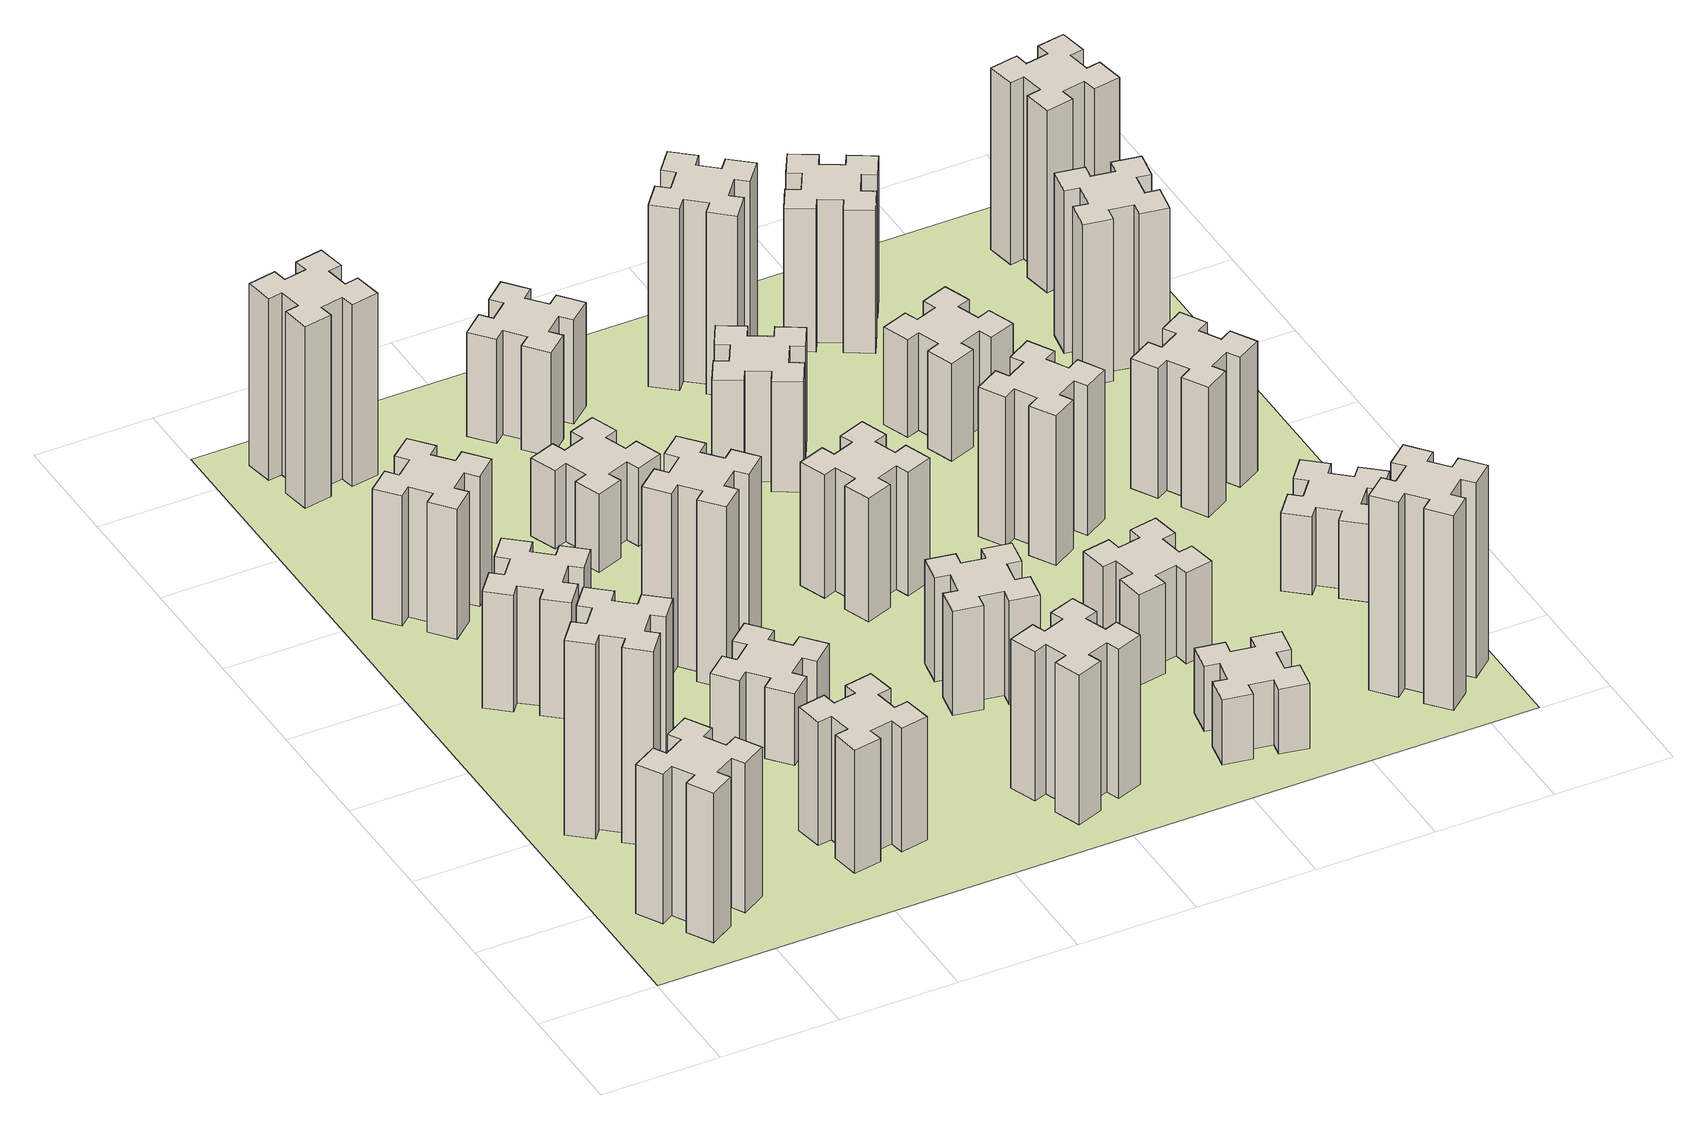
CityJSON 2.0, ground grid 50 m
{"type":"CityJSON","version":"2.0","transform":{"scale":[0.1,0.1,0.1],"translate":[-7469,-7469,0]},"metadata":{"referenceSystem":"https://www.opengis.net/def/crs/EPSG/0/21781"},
"CityObjects":{
"building1":{"type":"Building","attributes":{"class":"1000","function":"1000","usage":"1000","yearOfConstruction":2016,"roofType":"1000","measuredHeight":69,"storeysAboveGround":30,"storeysBelowGround":0},"geometry":[{"type":"Solid","lod":"1","boundaries":[[[[0,1,2,3,4,5,6,7,8,9,10,11,12,13,14,15,16,17,18,19]],[[17,16,20,21]],[[16,15,22,20]],[[15,14,23,22]],[[14,13,24,23]],[[13,12,25,24]],[[12,11,26,25]],[[11,10,27,26]],[[10,9,28,27]],[[9,8,29,28]],[[8,7,30,29]],[[7,6,31,30]],[[6,5,32,31]],[[5,4,33,32]],[[4,3,34,33]],[[3,2,35,34]],[[2,1,36,35]],[[1,0,37,36]],[[0,19,38,37]],[[19,18,39,38]],[[18,17,21,39]],[[24,25,26,27,28,29,30,31,32,33,34,35,36,37,38,39,21,20,22,23]]]]}]},
"building2":{"type":"Building","attributes":{"class":"1000","function":"1000","usage":"1000","yearOfConstruction":2016,"roofType":"1000","measuredHeight":90,"storeysAboveGround":30,"storeysBelowGround":0},"geometry":[{"type":"Solid","lod":"1","boundaries":[[[[40,41,42,43,44,45,46,47,48,49,50,51,52,53,54,55,56,57,58,59]],[[57,56,60,61]],[[56,55,62,60]],[[55,54,63,62]],[[54,53,64,63]],[[53,52,65,64]],[[52,51,66,65]],[[51,50,67,66]],[[50,49,68,67]],[[49,48,69,68]],[[48,47,70,69]],[[47,46,71,70]],[[46,45,72,71]],[[45,44,73,72]],[[44,43,74,73]],[[43,42,75,74]],[[42,41,76,75]],[[41,40,77,76]],[[40,59,78,77]],[[59,58,79,78]],[[58,57,61,79]],[[64,65,66,67,68,69,70,71,72,73,74,75,76,77,78,79,61,60,62,63]]]]}]},
"building3":{"type":"Building","attributes":{"class":"1000","function":"1000","usage":"1000","yearOfConstruction":2016,"roofType":"1000","measuredHeight":54,"storeysAboveGround":30,"storeysBelowGround":0},"geometry":[{"type":"Solid","lod":"1","boundaries":[[[[80,81,82,83,84,85,86,87,88,89,90,91,92,93,94,95,96,97,98,99]],[[97,96,100,101]],[[96,95,102,100]],[[95,94,103,102]],[[94,93,104,103]],[[93,92,105,104]],[[92,91,106,105]],[[91,90,107,106]],[[90,89,108,107]],[[89,88,109,108]],[[88,87,110,109]],[[87,86,111,110]],[[86,85,112,111]],[[85,84,113,112]],[[84,83,114,113]],[[83,82,115,114]],[[82,81,116,115]],[[81,80,117,116]],[[80,99,118,117]],[[99,98,119,118]],[[98,97,101,119]],[[104,105,106,107,108,109,110,111,112,113,114,115,116,117,118,119,101,100,102,103]]]]}]},
"building4":{"type":"Building","attributes":{"class":"1000","function":"1000","usage":"1000","yearOfConstruction":2016,"roofType":"1000","measuredHeight":60,"storeysAboveGround":30,"storeysBelowGround":0},"geometry":[{"type":"Solid","lod":"1","boundaries":[[[[120,121,122,123,124,125,126,127,128,129,130,131,132,133,134,135,136,137,138,139]],[[137,136,140,141]],[[136,135,142,140]],[[135,134,143,142]],[[134,133,144,143]],[[133,132,145,144]],[[132,131,146,145]],[[131,130,147,146]],[[130,129,148,147]],[[129,128,149,148]],[[128,127,150,149]],[[127,126,151,150]],[[126,125,152,151]],[[125,124,153,152]],[[124,123,154,153]],[[123,122,155,154]],[[122,121,156,155]],[[121,120,157,156]],[[120,139,158,157]],[[139,138,159,158]],[[138,137,141,159]],[[144,145,146,147,148,149,150,151,152,153,154,155,156,157,158,159,141,140,142,143]]]]}]},
"building5":{"type":"Building","attributes":{"class":"1000","function":"1000","usage":"1000","yearOfConstruction":2016,"roofType":"1000","measuredHeight":57,"storeysAboveGround":30,"storeysBelowGround":0},"geometry":[{"type":"Solid","lod":"1","boundaries":[[[[160,161,162,163,164,165,166,167,168,169,170,171,172,173,174,175,176,177,178,179]],[[177,176,180,181]],[[176,175,182,180]],[[175,174,183,182]],[[174,173,184,183]],[[173,172,185,184]],[[172,171,186,185]],[[171,170,187,186]],[[170,169,188,187]],[[169,168,189,188]],[[168,167,190,189]],[[167,166,191,190]],[[166,165,192,191]],[[165,164,193,192]],[[164,163,194,193]],[[163,162,195,194]],[[162,161,196,195]],[[161,160,197,196]],[[160,179,198,197]],[[179,178,199,198]],[[178,177,181,199]],[[184,185,186,187,188,189,190,191,192,193,194,195,196,197,198,199,181,180,182,183]]]]}]},
"building6":{"type":"Building","attributes":{"class":"1000","function":"1000","usage":"1000","yearOfConstruction":2016,"roofType":"1000","measuredHeight":84,"storeysAboveGround":30,"storeysBelowGround":0},"geometry":[{"type":"Solid","lod":"1","boundaries":[[[[200,201,202,203,204,205,206,207,208,209,210,211,212,213,214,215,216,217,218,219]],[[217,216,220,221]],[[216,215,222,220]],[[215,214,223,222]],[[214,213,224,223]],[[213,212,225,224]],[[212,211,226,225]],[[211,210,227,226]],[[210,209,228,227]],[[209,208,229,228]],[[208,207,230,229]],[[207,206,231,230]],[[206,205,232,231]],[[205,204,233,232]],[[204,203,234,233]],[[203,202,235,234]],[[202,201,236,235]],[[201,200,237,236]],[[200,219,238,237]],[[219,218,239,238]],[[218,217,221,239]],[[224,225,226,227,228,229,230,231,232,233,234,235,236,237,238,239,221,220,222,223]]]]}]},
"building7":{"type":"Building","attributes":{"class":"1000","function":"1000","usage":"1000","yearOfConstruction":2016,"roofType":"1000","measuredHeight":33,"storeysAboveGround":30,"storeysBelowGround":0},"geometry":[{"type":"Solid","lod":"1","boundaries":[[[[240,241,242,243,244,245,246,247,248,249,250,251,252,253,254,255,256,257,258,259]],[[257,256,260,261]],[[256,255,262,260]],[[255,254,263,262]],[[254,253,264,263]],[[253,252,265,264]],[[252,251,266,265]],[[251,250,267,266]],[[250,249,268,267]],[[249,248,269,268]],[[248,247,270,269]],[[247,246,271,270]],[[246,245,272,271]],[[245,244,273,272]],[[244,243,274,273]],[[243,242,275,274]],[[242,241,276,275]],[[241,240,277,276]],[[240,259,278,277]],[[259,258,279,278]],[[258,257,261,279]],[[264,265,266,267,268,269,270,271,272,273,274,275,276,277,278,279,261,260,262,263]]]]}]},
"building8":{"type":"Building","attributes":{"class":"1000","function":"1000","usage":"1000","yearOfConstruction":2016,"roofType":"1000","measuredHeight":84,"storeysAboveGround":30,"storeysBelowGround":0},"geometry":[{"type":"Solid","lod":"1","boundaries":[[[[280,281,282,283,284,285,286,287,288,289,290,291,292,293,294,295,296,297,298,299]],[[297,296,300,301]],[[296,295,302,300]],[[295,294,303,302]],[[294,293,304,303]],[[293,292,305,304]],[[292,291,306,305]],[[291,290,307,306]],[[290,289,308,307]],[[289,288,309,308]],[[288,287,310,309]],[[287,286,311,310]],[[286,285,312,311]],[[285,284,313,312]],[[284,283,314,313]],[[283,282,315,314]],[[282,281,316,315]],[[281,280,317,316]],[[280,299,318,317]],[[299,298,319,318]],[[298,297,301,319]],[[304,305,306,307,308,309,310,311,312,313,314,315,316,317,318,319,301,300,302,303]]]]}]},
"building9":{"type":"Building","attributes":{"class":"1000","function":"1000","usage":"1000","yearOfConstruction":2016,"roofType":"1000","measuredHeight":36,"storeysAboveGround":30,"storeysBelowGround":0},"geometry":[{"type":"Solid","lod":"1","boundaries":[[[[320,321,322,323,324,325,326,327,328,329,330,331,332,333,334,335,336,337,338,339]],[[337,336,340,341]],[[336,335,342,340]],[[335,334,343,342]],[[334,333,344,343]],[[333,332,345,344]],[[332,331,346,345]],[[331,330,347,346]],[[330,329,348,347]],[[329,328,349,348]],[[328,327,350,349]],[[327,326,351,350]],[[326,325,352,351]],[[325,324,353,352]],[[324,323,354,353]],[[323,322,355,354]],[[322,321,356,355]],[[321,320,357,356]],[[320,339,358,357]],[[339,338,359,358]],[[338,337,341,359]],[[344,345,346,347,348,349,350,351,352,353,354,355,356,357,358,359,341,340,342,343]]]]}]},
"building10":{"type":"Building","attributes":{"class":"1000","function":"1000","usage":"1000","yearOfConstruction":2016,"roofType":"1000","measuredHeight":69,"storeysAboveGround":30,"storeysBelowGround":0},"geometry":[{"type":"Solid","lod":"1","boundaries":[[[[360,361,362,363,364,365,366,367,368,369,370,371,372,373,374,375,376,377,378,379]],[[377,376,380,381]],[[376,375,382,380]],[[375,374,383,382]],[[374,373,384,383]],[[373,372,385,384]],[[372,371,386,385]],[[371,370,387,386]],[[370,369,388,387]],[[369,368,389,388]],[[368,367,390,389]],[[367,366,391,390]],[[366,365,392,391]],[[365,364,393,392]],[[364,363,394,393]],[[363,362,395,394]],[[362,361,396,395]],[[361,360,397,396]],[[360,379,398,397]],[[379,378,399,398]],[[378,377,381,399]],[[384,385,386,387,388,389,390,391,392,393,394,395,396,397,398,399,381,380,382,383]]]]}]},
"building11":{"type":"Building","attributes":{"class":"1000","function":"1000","usage":"1000","yearOfConstruction":2016,"roofType":"1000","measuredHeight":48,"storeysAboveGround":30,"storeysBelowGround":0},"geometry":[{"type":"Solid","lod":"1","boundaries":[[[[400,401,402,403,404,405,406,407,408,409,410,411,412,413,414,415,416,417,418,419]],[[417,416,420,421]],[[416,415,422,420]],[[415,414,423,422]],[[414,413,424,423]],[[413,412,425,424]],[[412,411,426,425]],[[411,410,427,426]],[[410,409,428,427]],[[409,408,429,428]],[[408,407,430,429]],[[407,406,431,430]],[[406,405,432,431]],[[405,404,433,432]],[[404,403,434,433]],[[403,402,435,434]],[[402,401,436,435]],[[401,400,437,436]],[[400,419,438,437]],[[419,418,439,438]],[[418,417,421,439]],[[424,425,426,427,428,429,430,431,432,433,434,435,436,437,438,439,421,420,422,423]]]]}]},
"building12":{"type":"Building","attributes":{"class":"1000","function":"1000","usage":"1000","yearOfConstruction":2016,"roofType":"1000","measuredHeight":48,"storeysAboveGround":30,"storeysBelowGround":0},"geometry":[{"type":"Solid","lod":"1","boundaries":[[[[440,441,442,443,444,445,446,447,448,449,450,451,452,453,454,455,456,457,458,459]],[[457,456,460,461]],[[456,455,462,460]],[[455,454,463,462]],[[454,453,464,463]],[[453,452,465,464]],[[452,451,466,465]],[[451,450,467,466]],[[450,449,468,467]],[[449,448,469,468]],[[448,447,470,469]],[[447,446,471,470]],[[446,445,472,471]],[[445,444,473,472]],[[444,443,474,473]],[[443,442,475,474]],[[442,441,476,475]],[[441,440,477,476]],[[440,459,478,477]],[[459,458,479,478]],[[458,457,461,479]],[[464,465,466,467,468,469,470,471,472,473,474,475,476,477,478,479,461,460,462,463]]]]}]},
"building13":{"type":"Building","attributes":{"class":"1000","function":"1000","usage":"1000","yearOfConstruction":2016,"roofType":"1000","measuredHeight":57,"storeysAboveGround":30,"storeysBelowGround":0},"geometry":[{"type":"Solid","lod":"1","boundaries":[[[[480,481,482,483,484,485,486,487,488,489,490,491,492,493,494,495,496,497,498,499]],[[497,496,500,501]],[[496,495,502,500]],[[495,494,503,502]],[[494,493,504,503]],[[493,492,505,504]],[[492,491,506,505]],[[491,490,507,506]],[[490,489,508,507]],[[489,488,509,508]],[[488,487,510,509]],[[487,486,511,510]],[[486,485,512,511]],[[485,484,513,512]],[[484,483,514,513]],[[483,482,515,514]],[[482,481,516,515]],[[481,480,517,516]],[[480,499,518,517]],[[499,498,519,518]],[[498,497,501,519]],[[504,505,506,507,508,509,510,511,512,513,514,515,516,517,518,519,501,500,502,503]]]]}]},
"building14":{"type":"Building","attributes":{"class":"1000","function":"1000","usage":"1000","yearOfConstruction":2016,"roofType":"1000","measuredHeight":51,"storeysAboveGround":30,"storeysBelowGround":0},"geometry":[{"type":"Solid","lod":"1","boundaries":[[[[520,521,522,523,524,525,526,527,528,529,530,531,532,533,534,535,536,537,538,539]],[[537,536,540,541]],[[536,535,542,540]],[[535,534,543,542]],[[534,533,544,543]],[[533,532,545,544]],[[532,531,546,545]],[[531,530,547,546]],[[530,529,548,547]],[[529,528,549,548]],[[528,527,550,549]],[[527,526,551,550]],[[526,525,552,551]],[[525,524,553,552]],[[524,523,554,553]],[[523,522,555,554]],[[522,521,556,555]],[[521,520,557,556]],[[520,539,558,557]],[[539,538,559,558]],[[538,537,541,559]],[[544,545,546,547,548,549,550,551,552,553,554,555,556,557,558,559,541,540,542,543]]]]}]},
"building15":{"type":"Building","attributes":{"class":"1000","function":"1000","usage":"1000","yearOfConstruction":2016,"roofType":"1000","measuredHeight":30,"storeysAboveGround":30,"storeysBelowGround":0},"geometry":[{"type":"Solid","lod":"1","boundaries":[[[[560,561,562,563,564,565,566,567,568,569,570,571,572,573,574,575,576,577,578,579]],[[577,576,580,581]],[[576,575,582,580]],[[575,574,583,582]],[[574,573,584,583]],[[573,572,585,584]],[[572,571,586,585]],[[571,570,587,586]],[[570,569,588,587]],[[569,568,589,588]],[[568,567,590,589]],[[567,566,591,590]],[[566,565,592,591]],[[565,564,593,592]],[[564,563,594,593]],[[563,562,595,594]],[[562,561,596,595]],[[561,560,597,596]],[[560,579,598,597]],[[579,578,599,598]],[[578,577,581,599]],[[584,585,586,587,588,589,590,591,592,593,594,595,596,597,598,599,581,580,582,583]]]]}]},
"building16":{"type":"Building","attributes":{"class":"1000","function":"1000","usage":"1000","yearOfConstruction":2016,"roofType":"1000","measuredHeight":42,"storeysAboveGround":30,"storeysBelowGround":0},"geometry":[{"type":"Solid","lod":"1","boundaries":[[[[600,601,602,603,604,605,606,607,608,609,610,611,612,613,614,615,616,617,618,619]],[[617,616,620,621]],[[616,615,622,620]],[[615,614,623,622]],[[614,613,624,623]],[[613,612,625,624]],[[612,611,626,625]],[[611,610,627,626]],[[610,609,628,627]],[[609,608,629,628]],[[608,607,630,629]],[[607,606,631,630]],[[606,605,632,631]],[[605,604,633,632]],[[604,603,634,633]],[[603,602,635,634]],[[602,601,636,635]],[[601,600,637,636]],[[600,619,638,637]],[[619,618,639,638]],[[618,617,621,639]],[[624,625,626,627,628,629,630,631,632,633,634,635,636,637,638,639,621,620,622,623]]]]}]},
"building17":{"type":"Building","attributes":{"class":"1000","function":"1000","usage":"1000","yearOfConstruction":2016,"roofType":"1000","measuredHeight":84,"storeysAboveGround":30,"storeysBelowGround":0},"geometry":[{"type":"Solid","lod":"1","boundaries":[[[[640,641,642,643,644,645,646,647,648,649,650,651,652,653,654,655,656,657,658,659]],[[657,656,660,661]],[[656,655,662,660]],[[655,654,663,662]],[[654,653,664,663]],[[653,652,665,664]],[[652,651,666,665]],[[651,650,667,666]],[[650,649,668,667]],[[649,648,669,668]],[[648,647,670,669]],[[647,646,671,670]],[[646,645,672,671]],[[645,644,673,672]],[[644,643,674,673]],[[643,642,675,674]],[[642,641,676,675]],[[641,640,677,676]],[[640,659,678,677]],[[659,658,679,678]],[[658,657,661,679]],[[664,665,666,667,668,669,670,671,672,673,674,675,676,677,678,679,661,660,662,663]]]]}]},
"building18":{"type":"Building","attributes":{"class":"1000","function":"1000","usage":"1000","yearOfConstruction":2016,"roofType":"1000","measuredHeight":69,"storeysAboveGround":30,"storeysBelowGround":0},"geometry":[{"type":"Solid","lod":"1","boundaries":[[[[680,681,682,683,684,685,686,687,688,689,690,691,692,693,694,695,696,697,698,699]],[[697,696,700,701]],[[696,695,702,700]],[[695,694,703,702]],[[694,693,704,703]],[[693,692,705,704]],[[692,691,706,705]],[[691,690,707,706]],[[690,689,708,707]],[[689,688,709,708]],[[688,687,710,709]],[[687,686,711,710]],[[686,685,712,711]],[[685,684,713,712]],[[684,683,714,713]],[[683,682,715,714]],[[682,681,716,715]],[[681,680,717,716]],[[680,699,718,717]],[[699,698,719,718]],[[698,697,701,719]],[[704,705,706,707,708,709,710,711,712,713,714,715,716,717,718,719,701,700,702,703]]]]}]},
"building19":{"type":"Building","attributes":{"class":"1000","function":"1000","usage":"1000","yearOfConstruction":2016,"roofType":"1000","measuredHeight":45,"storeysAboveGround":30,"storeysBelowGround":0},"geometry":[{"type":"Solid","lod":"1","boundaries":[[[[720,721,722,723,724,725,726,727,728,729,730,731,732,733,734,735,736,737,738,739]],[[737,736,740,741]],[[736,735,742,740]],[[735,734,743,742]],[[734,733,744,743]],[[733,732,745,744]],[[732,731,746,745]],[[731,730,747,746]],[[730,729,748,747]],[[729,728,749,748]],[[728,727,750,749]],[[727,726,751,750]],[[726,725,752,751]],[[725,724,753,752]],[[724,723,754,753]],[[723,722,755,754]],[[722,721,756,755]],[[721,720,757,756]],[[720,739,758,757]],[[739,738,759,758]],[[738,737,741,759]],[[744,745,746,747,748,749,750,751,752,753,754,755,756,757,758,759,741,740,742,743]]]]}]},
"building20":{"type":"Building","attributes":{"class":"1000","function":"1000","usage":"1000","yearOfConstruction":2016,"roofType":"1000","measuredHeight":66,"storeysAboveGround":30,"storeysBelowGround":0},"geometry":[{"type":"Solid","lod":"1","boundaries":[[[[760,761,762,763,764,765,766,767,768,769,770,771,772,773,774,775,776,777,778,779]],[[777,776,780,781]],[[776,775,782,780]],[[775,774,783,782]],[[774,773,784,783]],[[773,772,785,784]],[[772,771,786,785]],[[771,770,787,786]],[[770,769,788,787]],[[769,768,789,788]],[[768,767,790,789]],[[767,766,791,790]],[[766,765,792,791]],[[765,764,793,792]],[[764,763,794,793]],[[763,762,795,794]],[[762,761,796,795]],[[761,760,797,796]],[[760,779,798,797]],[[779,778,799,798]],[[778,777,781,799]],[[784,785,786,787,788,789,790,791,792,793,794,795,796,797,798,799,781,780,782,783]]]]}]},
"building21":{"type":"Building","attributes":{"class":"1000","function":"1000","usage":"1000","yearOfConstruction":2016,"roofType":"1000","measuredHeight":90,"storeysAboveGround":30,"storeysBelowGround":0},"geometry":[{"type":"Solid","lod":"1","boundaries":[[[[800,801,802,803,804,805,806,807,808,809,810,811,812,813,814,815,816,817,818,819]],[[817,816,820,821]],[[816,815,822,820]],[[815,814,823,822]],[[814,813,824,823]],[[813,812,825,824]],[[812,811,826,825]],[[811,810,827,826]],[[810,809,828,827]],[[809,808,829,828]],[[808,807,830,829]],[[807,806,831,830]],[[806,805,832,831]],[[805,804,833,832]],[[804,803,834,833]],[[803,802,835,834]],[[802,801,836,835]],[[801,800,837,836]],[[800,819,838,837]],[[819,818,839,838]],[[818,817,821,839]],[[824,825,826,827,828,829,830,831,832,833,834,835,836,837,838,839,821,820,822,823]]]]}]},
"building22":{"type":"Building","attributes":{"class":"1000","function":"1000","usage":"1000","yearOfConstruction":2016,"roofType":"1000","measuredHeight":36,"storeysAboveGround":30,"storeysBelowGround":0},"geometry":[{"type":"Solid","lod":"1","boundaries":[[[[840,841,842,843,844,845,846,847,848,849,850,851,852,853,854,855,856,857,858,859]],[[857,856,860,861]],[[856,855,862,860]],[[855,854,863,862]],[[854,853,864,863]],[[853,852,865,864]],[[852,851,866,865]],[[851,850,867,866]],[[850,849,868,867]],[[849,848,869,868]],[[848,847,870,869]],[[847,846,871,870]],[[846,845,872,871]],[[845,844,873,872]],[[844,843,874,873]],[[843,842,875,874]],[[842,841,876,875]],[[841,840,877,876]],[[840,859,878,877]],[[859,858,879,878]],[[858,857,861,879]],[[864,865,866,867,868,869,870,871,872,873,874,875,876,877,878,879,861,860,862,863]]]]}]},
"building23":{"type":"Building","attributes":{"class":"1000","function":"1000","usage":"1000","yearOfConstruction":2016,"roofType":"1000","measuredHeight":60,"storeysAboveGround":30,"storeysBelowGround":0},"geometry":[{"type":"Solid","lod":"1","boundaries":[[[[880,881,882,883,884,885,886,887,888,889,890,891,892,893,894,895,896,897,898,899]],[[897,896,900,901]],[[896,895,902,900]],[[895,894,903,902]],[[894,893,904,903]],[[893,892,905,904]],[[892,891,906,905]],[[891,890,907,906]],[[890,889,908,907]],[[889,888,909,908]],[[888,887,910,909]],[[887,886,911,910]],[[886,885,912,911]],[[885,884,913,912]],[[884,883,914,913]],[[883,882,915,914]],[[882,881,916,915]],[[881,880,917,916]],[[880,899,918,917]],[[899,898,919,918]],[[898,897,901,919]],[[904,905,906,907,908,909,910,911,912,913,914,915,916,917,918,919,901,900,902,903]]]]}]},
"building24":{"type":"Building","attributes":{"class":"1000","function":"1000","usage":"1000","yearOfConstruction":2016,"roofType":"1000","measuredHeight":75,"storeysAboveGround":30,"storeysBelowGround":0},"geometry":[{"type":"Solid","lod":"1","boundaries":[[[[920,921,922,923,924,925,926,927,928,929,930,931,932,933,934,935,936,937,938,939]],[[937,936,940,941]],[[936,935,942,940]],[[935,934,943,942]],[[934,933,944,943]],[[933,932,945,944]],[[932,931,946,945]],[[931,930,947,946]],[[930,929,948,947]],[[929,928,949,948]],[[928,927,950,949]],[[927,926,951,950]],[[926,925,952,951]],[[925,924,953,952]],[[924,923,954,953]],[[923,922,955,954]],[[922,921,956,955]],[[921,920,957,956]],[[920,939,958,957]],[[939,938,959,958]],[[938,937,941,959]],[[944,945,946,947,948,949,950,951,952,953,954,955,956,957,958,959,941,940,942,943]]]]}]},
"building25":{"type":"Building","attributes":{"class":"1000","function":"1000","usage":"1000","yearOfConstruction":2016,"roofType":"1000","measuredHeight":84,"storeysAboveGround":30,"storeysBelowGround":0},"geometry":[{"type":"Solid","lod":"1","boundaries":[[[[960,961,962,963,964,965,966,967,968,969,970,971,972,973,974,975,976,977,978,979]],[[977,976,980,981]],[[976,975,982,980]],[[975,974,983,982]],[[974,973,984,983]],[[973,972,985,984]],[[972,971,986,985]],[[971,970,987,986]],[[970,969,988,987]],[[969,968,989,988]],[[968,967,990,989]],[[967,966,991,990]],[[966,965,992,991]],[[965,964,993,992]],[[964,963,994,993]],[[963,962,995,994]],[[962,961,996,995]],[[961,960,997,996]],[[960,979,998,997]],[[979,978,999,998]],[[978,977,981,999]],[[984,985,986,987,988,989,990,991,992,993,994,995,996,997,998,999,981,980,982,983]]]]}]},
"landuse1":{"type":"LandUse","attributes":{"name":"plot1","function":"1010"},"geometry":[{"type":"MultiSurface","lod":"1","boundaries":[[[1000,1001,1002,1003]]]}]}
},
"vertices":[
[255,364,0],[305,277,0],[253,247,0],[313,143,0],[417,203,0],[387,255,0],[474,305,0],[504,253,0],[608,313,0],[548,417,0],[496,387,0],[446,474,0],[498,504,0],[438,608,0],[334,548,0],[364,496,0],[277,446,0],[247,498,0],[143,438,0],[203,334,0],[277,446,690],[247,498,690],[364,496,690],[334,548,690],[438,608,690],[498,504,690],[446,474,690],[496,387,690],[548,417,690],[608,313,690],[504,253,690],[474,305,690],[387,255,690],[417,203,690],[313,143,690],[253,247,690],[305,277,690],[255,364,690],[203,334,690],[143,438,690],
[484,1067,0],[408,1132,0],[446,1178,0],[354,1255,0],[277,1163,0],[323,1124,0],[259,1048,0],[213,1086,0],[136,994,0],[228,917,0],[266,963,0],[343,899,0],[304,853,0],[396,776,0],[473,868,0],[427,906,0],[492,983,0],[538,944,0],[615,1036,0],[523,1113,0],[492,983,900],[538,944,900],[427,906,900],[473,868,900],[396,776,900],[304,853,900],[343,899,900],[266,963,900],[228,917,900],[136,994,900],[213,1086,900],[259,1048,900],[323,1124,900],[277,1163,900],[354,1255,900],[446,1178,900],[408,1132,900],[484,1067,900],[523,1113,900],[615,1036,900],
[584,1907,0],[508,1972,0],[546,2018,0],[454,2095,0],[377,2003,0],[423,1964,0],[359,1888,0],[313,1926,0],[236,1834,0],[328,1757,0],[366,1803,0],[443,1739,0],[404,1693,0],[496,1616,0],[573,1708,0],[527,1746,0],[592,1823,0],[638,1784,0],[715,1876,0],[623,1953,0],[592,1823,540],[638,1784,540],[527,1746,540],[573,1708,540],[496,1616,540],[404,1693,540],[443,1739,540],[366,1803,540],[328,1757,540],[236,1834,540],[313,1926,540],[359,1888,540],[423,1964,540],[377,2003,540],[454,2095,540],[546,2018,540],[508,1972,540],[584,1907,540],[623,1953,540],[715,1876,540],
[492,2528,0],[427,2604,0],[473,2643,0],[396,2735,0],[304,2658,0],[343,2612,0],[266,2547,0],[228,2593,0],[136,2516,0],[213,2424,0],[259,2463,0],[323,2386,0],[277,2348,0],[354,2256,0],[446,2333,0],[408,2379,0],[484,2443,0],[523,2397,0],[615,2474,0],[538,2566,0],[484,2443,600],[523,2397,600],[408,2379,600],[446,2333,600],[354,2256,600],[277,2348,600],[323,2386,600],[259,2463,600],[213,2424,600],[136,2516,600],[228,2593,600],[266,2547,600],[343,2612,600],[304,2658,600],[396,2735,600],[473,2643,600],[427,2604,600],[492,2528,600],[538,2566,600],[615,2474,600],
[1085,358,0],[1184,376,0],[1194,317,0],[1312,337,0],[1291,456,0],[1232,445,0],[1215,544,0],[1274,554,0],[1253,672,0],[1135,651,0],[1145,592,0],[1047,575,0],[1037,634,0],[918,613,0],[939,495,0],[998,505,0],[1016,407,0],[957,397,0],[977,278,0],[1096,299,0],[1016,407,570],[957,397,570],[998,505,570],[939,495,570],[918,613,570],[1037,634,570],[1047,575,570],[1145,592,570],[1135,651,570],[1253,672,570],[1274,554,570],[1215,544,570],[1232,445,570],[1291,456,570],[1312,337,570],[1194,317,570],[1184,376,570],[1085,358,570],[1096,299,570],[977,278,570],
[492,3405,0],[475,3504,0],[534,3514,0],[513,3632,0],[395,3611,0],[405,3552,0],[307,3535,0],[297,3594,0],[178,3573,0],[199,3455,0],[258,3465,0],[276,3367,0],[217,3357,0],[237,3238,0],[356,3259,0],[345,3318,0],[444,3336,0],[454,3277,0],[572,3297,0],[551,3416,0],[444,3336,840],[454,3277,840],[345,3318,840],[356,3259,840],[237,3238,840],[217,3357,840],[276,3367,840],[258,3465,840],[199,3455,840],[178,3573,840],[297,3594,840],[307,3535,840],[405,3552,840],[395,3611,840],[513,3632,840],[534,3514,840],[475,3504,840],[492,3405,840],[551,3416,840],[572,3297,840],
[1083,1332,0],[1006,1267,0],[968,1313,0],[876,1236,0],[953,1144,0],[999,1183,0],[1063,1106,0],[1017,1068,0],[1094,976,0],[1186,1053,0],[1148,1099,0],[1224,1163,0],[1263,1117,0],[1355,1194,0],[1278,1286,0],[1232,1248,0],[1167,1324,0],[1213,1363,0],[1136,1455,0],[1044,1378,0],[1167,1324,330],[1213,1363,330],[1232,1248,330],[1278,1286,330],[1355,1194,330],[1263,1117,330],[1224,1163,330],[1148,1099,330],[1186,1053,330],[1094,976,330],[1017,1068,330],[1063,1106,330],[999,1183,330],[953,1144,330],[876,1236,330],[968,1313,330],[1006,1267,330],[1083,1332,330],[1044,1378,330],[1136,1455,330],
[999,1723,0],[1063,1646,0],[1017,1608,0],[1094,1516,0],[1186,1593,0],[1148,1639,0],[1224,1703,0],[1263,1657,0],[1355,1734,0],[1278,1826,0],[1232,1788,0],[1167,1864,0],[1213,1903,0],[1136,1995,0],[1044,1918,0],[1083,1872,0],[1006,1807,0],[968,1853,0],[876,1776,0],[953,1684,0],[1006,1807,840],[968,1853,840],[1083,1872,840],[1044,1918,840],[1136,1995,840],[1213,1903,840],[1167,1864,840],[1232,1788,840],[1278,1826,840],[1355,1734,840],[1263,1657,840],[1224,1703,840],[1148,1639,840],[1186,1593,840],[1094,1516,840],[1017,1608,840],[1063,1646,840],[999,1723,840],[953,1684,840],[876,1776,840],
[1106,2475,0],[1200,2509,0],[1220,2453,0],[1333,2494,0],[1292,2607,0],[1236,2586,0],[1202,2680,0],[1258,2700,0],[1217,2813,0],[1104,2772,0],[1125,2716,0],[1031,2682,0],[1010,2738,0],[897,2697,0],[939,2584,0],[995,2605,0],[1029,2511,0],[973,2490,0],[1014,2377,0],[1127,2419,0],[1029,2511,360],[973,2490,360],[995,2605,360],[939,2584,360],[897,2697,360],[1010,2738,360],[1031,2682,360],[1125,2716,360],[1104,2772,360],[1217,2813,360],[1258,2700,360],[1202,2680,360],[1236,2586,360],[1292,2607,360],[1333,2494,360],[1220,2453,360],[1200,2509,360],[1106,2475,360],[1127,2419,360],[1014,2377,360],
[1965,496,0],[1871,462,0],[1850,518,0],[1737,477,0],[1779,364,0],[1835,385,0],[1869,291,0],[1813,270,0],[1854,157,0],[1967,199,0],[1946,255,0],[2040,289,0],[2060,233,0],[2173,274,0],[2132,387,0],[2076,366,0],[2042,460,0],[2098,480,0],[2057,593,0],[1944,552,0],[2042,460,690],[2098,480,690],[2076,366,690],[2132,387,690],[2173,274,690],[2060,233,690],[2040,289,690],[1946,255,690],[1967,199,690],[1854,157,690],[1813,270,690],[1869,291,690],[1835,385,690],[1779,364,690],[1737,477,690],[1850,518,690],[1871,462,690],[1965,496,690],[1944,552,690],[2057,593,690],
[1183,3452,0],[1106,3387,0],[1068,3433,0],[976,3356,0],[1053,3264,0],[1099,3303,0],[1163,3226,0],[1117,3188,0],[1194,3096,0],[1286,3173,0],[1248,3219,0],[1324,3283,0],[1363,3237,0],[1455,3314,0],[1378,3406,0],[1332,3368,0],[1267,3444,0],[1313,3483,0],[1236,3575,0],[1144,3498,0],[1267,3444,480],[1313,3483,480],[1332,3368,480],[1378,3406,480],[1455,3314,480],[1363,3237,480],[1324,3283,480],[1248,3219,480],[1286,3173,480],[1194,3096,480],[1117,3188,480],[1163,3226,480],[1099,3303,480],[1053,3264,480],[976,3356,480],[1068,3433,480],[1106,3387,480],[1183,3452,480],[1144,3498,480],[1236,3575,480],
[2055,1047,0],[2072,1145,0],[2131,1135,0],[2152,1253,0],[2034,1274,0],[2024,1215,0],[1925,1232,0],[1936,1291,0],[1817,1312,0],[1797,1194,0],[1856,1184,0],[1838,1085,0],[1779,1096,0],[1758,977,0],[1877,957,0],[1887,1016,0],[1985,998,0],[1975,939,0],[2093,918,0],[2114,1037,0],[1985,998,480],[1975,939,480],[1887,1016,480],[1877,957,480],[1758,977,480],[1779,1096,480],[1838,1085,480],[1856,1184,480],[1797,1194,480],[1817,1312,480],[1936,1291,480],[1925,1232,480],[2024,1215,480],[2034,1274,480],[2152,1253,480],[2131,1135,480],[2072,1145,480],[2055,1047,480],[2114,1037,480],[2093,918,480],
[1846,1735,0],[1940,1769,0],[1960,1713,0],[2073,1754,0],[2032,1867,0],[1976,1846,0],[1942,1940,0],[1998,1960,0],[1957,2073,0],[1844,2032,0],[1865,1976,0],[1771,1942,0],[1750,1998,0],[1637,1957,0],[1679,1844,0],[1735,1865,0],[1769,1771,0],[1713,1750,0],[1754,1637,0],[1867,1679,0],[1769,1771,570],[1713,1750,570],[1735,1865,570],[1679,1844,570],[1637,1957,570],[1750,1998,570],[1771,1942,570],[1865,1976,570],[1844,2032,570],[1957,2073,570],[1998,1960,570],[1942,1940,570],[1976,1846,570],[2032,1867,570],[2073,1754,570],[1960,1713,570],[1940,1769,570],[1846,1735,570],[1867,1679,570],[1754,1637,570],
[1757,2625,0],[1844,2575,0],[1814,2523,0],[1918,2463,0],[1978,2567,0],[1926,2597,0],[1976,2684,0],[2028,2654,0],[2088,2758,0],[1984,2818,0],[1954,2766,0],[1867,2816,0],[1897,2868,0],[1793,2928,0],[1733,2824,0],[1785,2794,0],[1735,2707,0],[1683,2737,0],[1623,2633,0],[1727,2573,0],[1735,2707,510],[1683,2737,510],[1785,2794,510],[1733,2824,510],[1793,2928,510],[1897,2868,510],[1867,2816,510],[1954,2766,510],[1984,2818,510],[2088,2758,510],[2028,2654,510],[1976,2684,510],[1926,2597,510],[1978,2567,510],[1918,2463,510],[1814,2523,510],[1844,2575,510],[1757,2625,510],[1727,2573,510],[1623,2633,510],
[2596,444,0],[2578,345,0],[2519,356,0],[2498,237,0],[2617,217,0],[2627,276,0],[2725,258,0],[2715,199,0],[2833,178,0],[2854,297,0],[2795,307,0],[2812,405,0],[2871,395,0],[2892,513,0],[2774,534,0],[2764,475,0],[2665,492,0],[2676,551,0],[2557,572,0],[2537,454,0],[2665,492,300],[2676,551,300],[2764,475,300],[2774,534,300],[2892,513,300],[2871,395,300],[2812,405,300],[2795,307,300],[2854,297,300],[2833,178,300],[2715,199,300],[2725,258,300],[2627,276,300],[2617,217,300],[2498,237,300],[2519,356,300],[2578,345,300],[2596,444,300],[2537,454,300],[2557,572,300],
[2625,1132,0],[2527,1115,0],[2517,1174,0],[2398,1153,0],[2419,1035,0],[2478,1045,0],[2496,947,0],[2437,937,0],[2457,818,0],[2576,839,0],[2565,898,0],[2664,916,0],[2674,857,0],[2792,877,0],[2771,996,0],[2712,985,0],[2695,1084,0],[2754,1094,0],[2733,1212,0],[2615,1191,0],[2695,1084,420],[2754,1094,420],[2712,985,420],[2771,996,420],[2792,877,420],[2674,857,420],[2664,916,420],[2565,898,420],[2576,839,420],[2457,818,420],[2437,937,420],[2496,947,420],[2478,1045,420],[2419,1035,420],[2398,1153,420],[2517,1174,420],[2527,1115,420],[2625,1132,420],[2615,1191,420],[2733,1212,420],
[1846,3283,0],[1923,3219,0],[1884,3173,0],[1976,3096,0],[2053,3188,0],[2007,3226,0],[2072,3303,0],[2118,3264,0],[2195,3356,0],[2103,3433,0],[2064,3387,0],[1988,3452,0],[2026,3498,0],[1934,3575,0],[1857,3483,0],[1903,3444,0],[1839,3368,0],[1793,3406,0],[1716,3314,0],[1808,3237,0],[1839,3368,840],[1793,3406,840],[1903,3444,840],[1857,3483,840],[1934,3575,840],[2026,3498,840],[1988,3452,840],[2064,3387,840],[2103,3433,840],[2195,3356,840],[2118,3264,840],[2072,3303,840],[2007,3226,840],[2053,3188,840],[1976,3096,840],[1884,3173,840],[1923,3219,840],[1846,3283,840],[1808,3237,840],[1716,3314,840],
[2607,1735,0],[2694,1785,0],[2724,1733,0],[2828,1793,0],[2768,1897,0],[2716,1867,0],[2666,1954,0],[2718,1984,0],[2658,2088,0],[2554,2028,0],[2584,1976,0],[2497,1926,0],[2467,1978,0],[2363,1918,0],[2423,1814,0],[2475,1844,0],[2525,1757,0],[2473,1727,0],[2533,1623,0],[2637,1683,0],[2525,1757,690],[2473,1727,690],[2475,1844,690],[2423,1814,690],[2363,1918,690],[2467,1978,690],[2497,1926,690],[2584,1976,690],[2554,2028,690],[2658,2088,690],[2718,1984,690],[2666,1954,690],[2716,1867,690],[2768,1897,690],[2828,1793,690],[2724,1733,690],[2694,1785,690],[2607,1735,690],[2637,1683,690],[2533,1623,690],
[2586,2475,0],[2680,2509,0],[2700,2453,0],[2813,2494,0],[2772,2607,0],[2716,2586,0],[2682,2680,0],[2738,2700,0],[2697,2813,0],[2584,2772,0],[2605,2716,0],[2511,2682,0],[2490,2738,0],[2377,2697,0],[2419,2584,0],[2475,2605,0],[2509,2511,0],[2453,2490,0],[2494,2377,0],[2607,2419,0],[2509,2511,450],[2453,2490,450],[2475,2605,450],[2419,2584,450],[2377,2697,450],[2490,2738,450],[2511,2682,450],[2605,2716,450],[2584,2772,450],[2697,2813,450],[2738,2700,450],[2682,2680,450],[2716,2586,450],[2772,2607,450],[2813,2494,450],[2700,2453,450],[2680,2509,450],[2586,2475,450],[2607,2419,450],[2494,2377,450],
[2594,3406,0],[2507,3456,0],[2537,3508,0],[2433,3568,0],[2373,3464,0],[2425,3434,0],[2375,3347,0],[2323,3377,0],[2263,3273,0],[2367,3213,0],[2397,3265,0],[2484,3215,0],[2454,3163,0],[2558,3103,0],[2618,3207,0],[2566,3237,0],[2616,3324,0],[2668,3294,0],[2728,3398,0],[2624,3458,0],[2616,3324,660],[2668,3294,660],[2566,3237,660],[2618,3207,660],[2558,3103,660],[2454,3163,660],[2484,3215,660],[2397,3265,660],[2367,3213,660],[2263,3273,660],[2323,3377,660],[2375,3347,660],[2425,3434,660],[2373,3464,660],[2433,3568,660],[2537,3508,660],[2507,3456,660],[2594,3406,660],[2624,3458,660],[2728,3398,660],
[3468,259,0],[3544,323,0],[3583,277,0],[3675,354,0],[3598,446,0],[3552,408,0],[3487,484,0],[3533,523,0],[3456,615,0],[3364,538,0],[3403,492,0],[3326,427,0],[3288,473,0],[3196,396,0],[3273,304,0],[3319,343,0],[3383,266,0],[3337,228,0],[3414,136,0],[3506,213,0],[3383,266,900],[3337,228,900],[3319,343,900],[3273,304,900],[3196,396,900],[3288,473,900],[3326,427,900],[3403,492,900],[3364,538,900],[3456,615,900],[3533,523,900],[3487,484,900],[3552,408,900],[3598,446,900],[3675,354,900],[3583,277,900],[3544,323,900],[3468,259,900],[3506,213,900],[3414,136,900],
[3487,1006,0],[3552,1083,0],[3598,1044,0],[3675,1136,0],[3583,1213,0],[3544,1167,0],[3468,1232,0],[3506,1278,0],[3414,1355,0],[3337,1263,0],[3383,1224,0],[3319,1148,0],[3273,1186,0],[3196,1094,0],[3288,1017,0],[3326,1063,0],[3403,999,0],[3364,953,0],[3456,876,0],[3533,968,0],[3403,999,360],[3364,953,360],[3326,1063,360],[3288,1017,360],[3196,1094,360],[3273,1186,360],[3319,1148,360],[3383,1224,360],[3337,1263,360],[3414,1355,360],[3506,1278,360],[3468,1232,360],[3544,1167,360],[3583,1213,360],[3675,1136,360],[3598,1044,360],[3552,1083,360],[3487,1006,360],[3533,968,360],[3456,876,360],
[3224,1976,0],[3137,1926,0],[3107,1978,0],[3003,1918,0],[3063,1814,0],[3115,1844,0],[3165,1757,0],[3113,1727,0],[3173,1623,0],[3277,1683,0],[3247,1735,0],[3334,1785,0],[3364,1733,0],[3468,1793,0],[3408,1897,0],[3356,1867,0],[3306,1954,0],[3358,1984,0],[3298,2088,0],[3194,2028,0],[3306,1954,600],[3358,1984,600],[3356,1867,600],[3408,1897,600],[3468,1793,600],[3364,1733,600],[3334,1785,600],[3247,1735,600],[3277,1683,600],[3173,1623,600],[3113,1727,600],[3165,1757,600],[3115,1844,600],[3063,1814,600],[3003,1918,600],[3107,1978,600],[3137,1926,600],[3224,1976,600],[3194,2028,600],[3298,2088,600],
[3236,2764,0],[3218,2665,0],[3159,2676,0],[3138,2557,0],[3257,2537,0],[3267,2596,0],[3365,2578,0],[3355,2519,0],[3473,2498,0],[3494,2617,0],[3435,2627,0],[3452,2725,0],[3511,2715,0],[3532,2833,0],[3414,2854,0],[3404,2795,0],[3305,2812,0],[3316,2871,0],[3197,2892,0],[3177,2774,0],[3305,2812,750],[3316,2871,750],[3404,2795,750],[3414,2854,750],[3532,2833,750],[3511,2715,750],[3452,2725,750],[3435,2627,750],[3494,2617,750],[3473,2498,750],[3355,2519,750],[3365,2578,750],[3267,2596,750],[3257,2537,750],[3138,2557,750],[3159,2676,750],[3218,2665,750],[3236,2764,750],[3177,2774,750],[3197,2892,750],
[3552,3305,0],[3535,3404,0],[3594,3414,0],[3573,3532,0],[3455,3511,0],[3465,3452,0],[3367,3435,0],[3357,3494,0],[3238,3473,0],[3259,3355,0],[3318,3365,0],[3336,3267,0],[3277,3257,0],[3297,3138,0],[3416,3159,0],[3405,3218,0],[3504,3236,0],[3514,3177,0],[3632,3197,0],[3611,3316,0],[3504,3236,840],[3514,3177,840],[3405,3218,840],[3416,3159,840],[3297,3138,840],[3277,3257,840],[3336,3267,840],[3318,3365,840],[3259,3355,840],[3238,3473,840],[3357,3494,840],[3367,3435,840],[3465,3452,840],[3455,3511,840],[3573,3532,840],[3594,3414,840],[3535,3404,840],[3552,3305,840],[3611,3316,840],[3632,3197,840],
[5,3705,0],[3705,3705,0],[3705,5,0],[5,5,0]
]}
